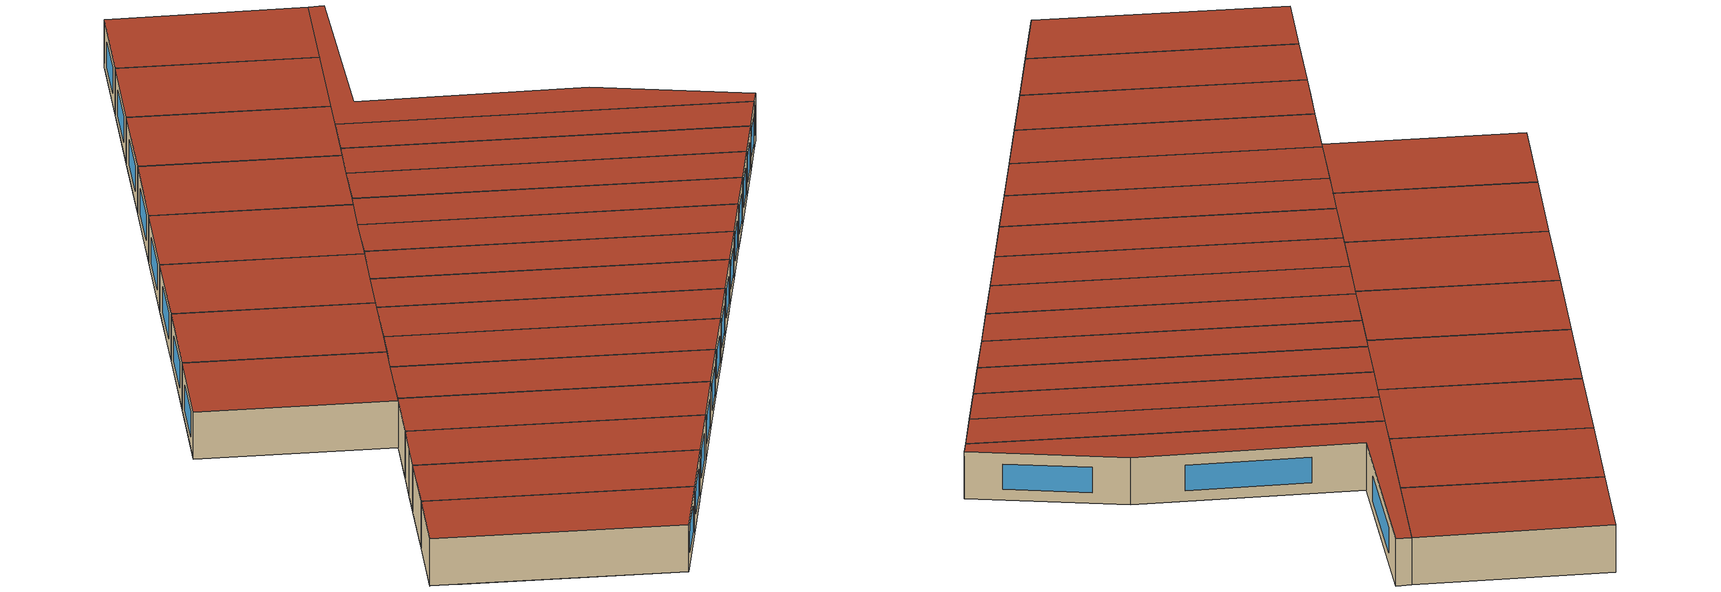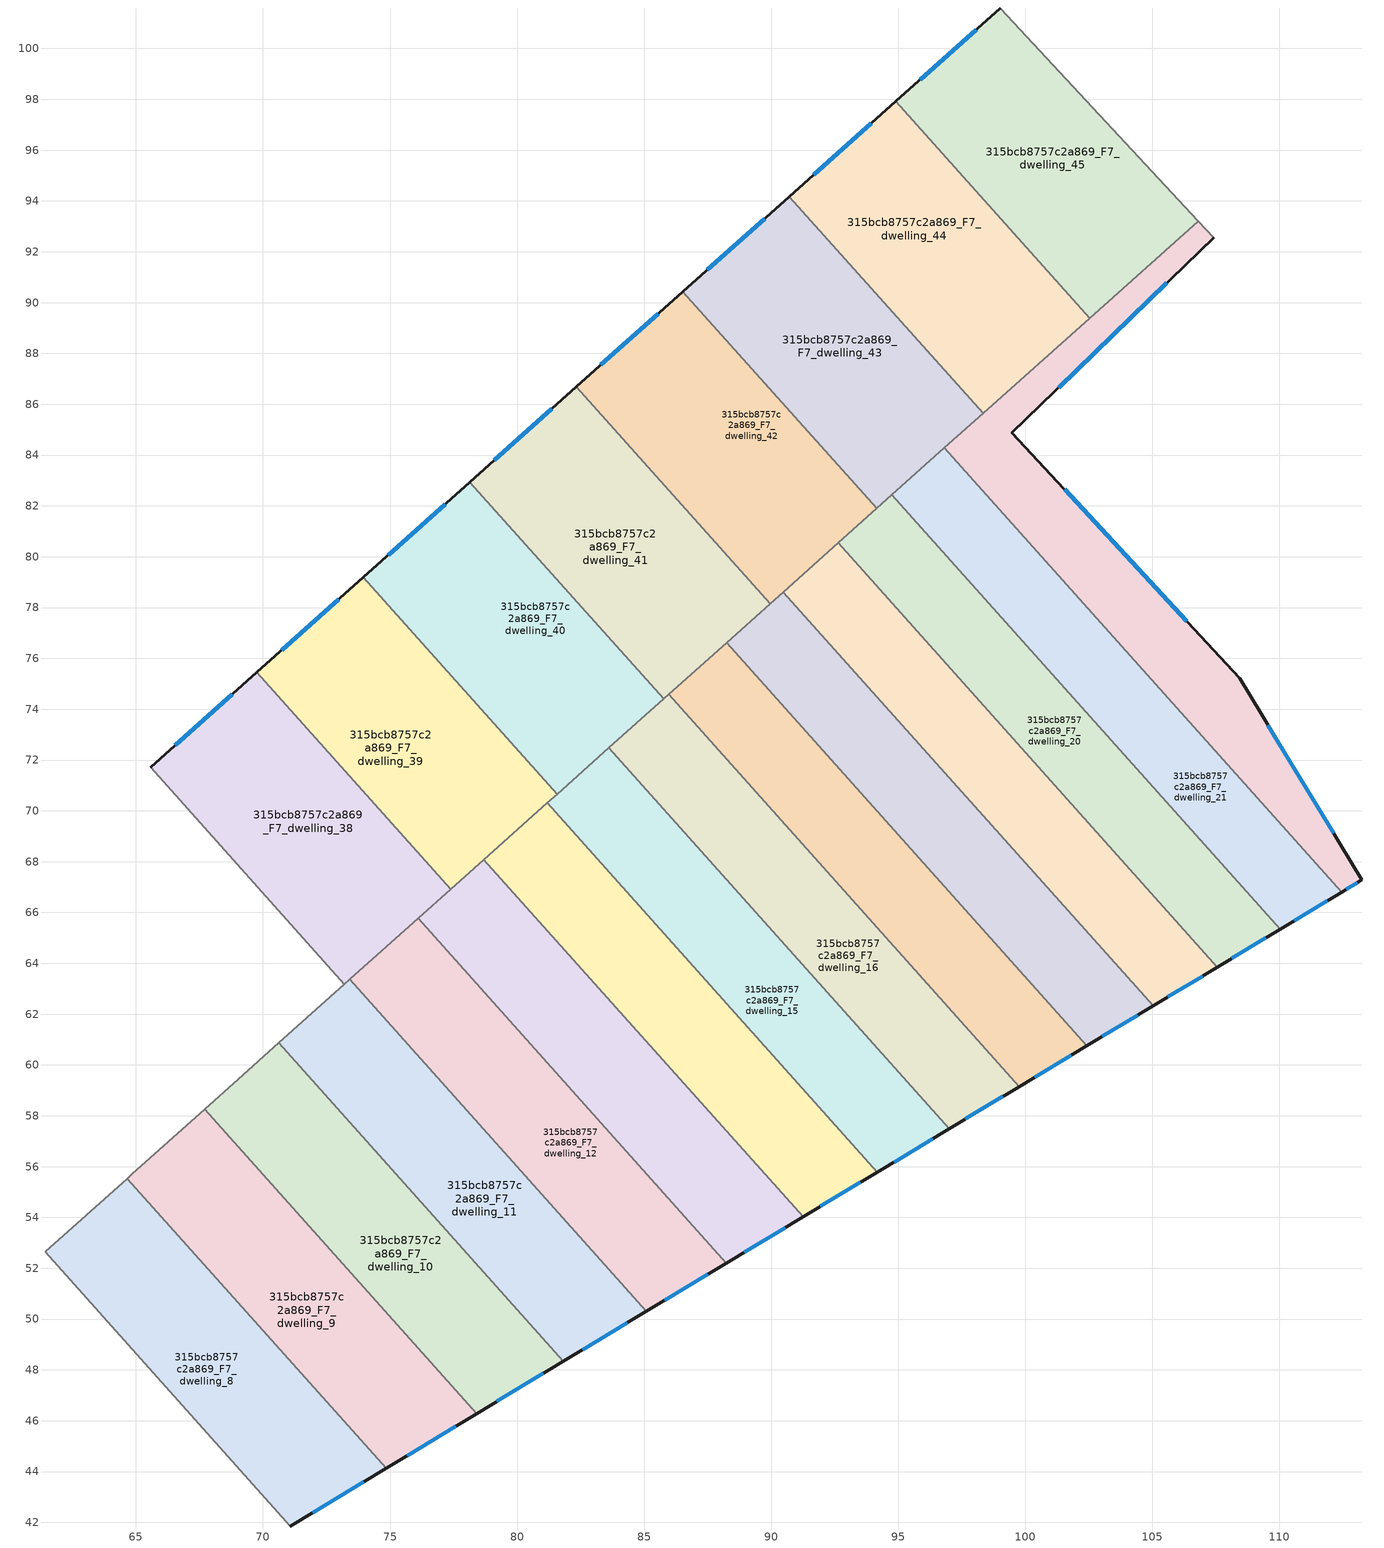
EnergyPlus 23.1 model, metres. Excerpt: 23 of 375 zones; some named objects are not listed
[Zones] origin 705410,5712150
315bcb8757c2a869_F7_dwelling_10
 floor to 315bcb8757c2a869_F6_dwelling_26 (EU_floor_Construction): 72.42,58.87 81.83,48.34 78.42,46.28 69.5,56.26 z21
 floor to 315bcb8757c2a869_F6_dwelling_23 (EU_floor_Construction): 70.63,60.87 72.13,59.18 69.21,56.58 67.71,58.26 z21
 floor to 315bcb8757c2a869_F6_dwelling_24 (EU_floor_Construction): 72.13,59.18 72.28,59.02 69.36,56.41 69.21,56.58 z21
 floor to 315bcb8757c2a869_F6_dwelling_25 (EU_floor_Construction): 72.28,59.02 72.42,58.87 69.5,56.26 69.36,56.41 z21
 wall outside (EU_wall_Construction): 78.42,46.28 81.83,48.34 z21:24
 wall to 315bcb8757c2a869_F7_dwelling_11 (EU_wall_Construction): 81.83,48.34 70.63,60.87 z21:24
 wall to 315bcb8757c2a869_F7_dwelling_9 (EU_wall_Construction): 67.71,58.26 78.42,46.28 z21:24
 wall to 315bcb8757c2a869_F7_dwelling_37 (EU_wall_Construction): 70.63,60.87 69.02,59.43 z21:24
 wall to 315bcb8757c2a869_F7_dwelling_36 (EU_wall_Construction): 69.02,59.43 67.71,58.26 z21:24
 window (EU_Window_Construction): 79.21,46.76 81.04,47.86 z21.69:23.31
 roof outside (EU_roof_Construction): 81.83,48.34 70.63,60.87 67.71,58.26 78.42,46.28 z24
315bcb8757c2a869_F7_dwelling_11
 floor to 315bcb8757c2a869_F6_dwelling_28 (EU_floor_Construction): 75.49,61.05 85.09,50.31 81.95,48.42 72.8,58.65 z21
 floor to 315bcb8757c2a869_F6_dwelling_25 (EU_floor_Construction): 73.42,63.37 75.21,61.36 72.42,58.87 72.28,59.02 72.39,59.12 70.73,60.96 z21
 floor to 315bcb8757c2a869_F6_dwelling_26 (EU_floor_Construction): 75.35,61.2 72.67,58.8 81.95,48.42 81.83,48.34 72.42,58.87 75.21,61.36 z21
 floor to 315bcb8757c2a869_F6_dwelling_27 (EU_floor_Construction): 75.35,61.2 75.49,61.05 72.8,58.65 72.67,58.8 z21
 floor to 315bcb8757c2a869_F6_dwelling_24 (EU_floor_Construction): 72.24,59.28 72.39,59.12 72.28,59.02 72.13,59.18 z21
 floor adiabatic (EU_floor_Construction): 70.73,60.96 72.39,59.12 72.24,59.28 72.13,59.18 70.63,60.87 z21
 wall outside (EU_wall_Construction): 81.83,48.34 85.09,50.31 z21:24
 wall to 315bcb8757c2a869_F7_dwelling_12 (EU_wall_Construction): 85.09,50.31 73.42,63.37 z21:24
 wall to 315bcb8757c2a869_F7_dwelling_38 (EU_wall_Construction): 73.42,63.37 73.21,63.18 z21:24
 wall to 315bcb8757c2a869_F7_dwelling_37 (EU_wall_Construction): 73.21,63.18 70.63,60.87 z21:24
 window (EU_Window_Construction): 82.58,48.79 84.34,49.85 z21.69:23.31
 roof outside (EU_roof_Construction): 85.09,50.31 73.42,63.37 70.63,60.87 81.83,48.34 z24
315bcb8757c2a869_F7_dwelling_12
 floor to 315bcb8757c2a869_F6_dwelling_30 (EU_floor_Construction): 78.44,63.15 88.23,52.2 85.77,50.72 76.34,61.27 z21
 floor to 315bcb8757c2a869_F6_dwelling_28 (EU_floor_Construction): 78.31,63.3 76.21,61.42 85.77,50.72 85.09,50.31 75.49,61.05 78.17,63.45 z21
 floor to 315bcb8757c2a869_F6_dwelling_27 (EU_floor_Construction): 76.1,65.76 78.17,63.45 75.49,61.05 75.35,61.2 75.94,61.73 74,63.89 z21
 floor to 315bcb8757c2a869_F6_dwelling_25 (EU_floor_Construction): 74,63.89 75.79,61.88 75.21,61.36 73.42,63.37 z21
 floor to 315bcb8757c2a869_F6_dwelling_29 (EU_floor_Construction): 78.31,63.3 78.44,63.15 76.34,61.27 76.21,61.42 z21
 floor to 315bcb8757c2a869_F6_dwelling_26 (EU_floor_Construction): 75.79,61.88 75.94,61.73 75.35,61.2 75.21,61.36 z21
 wall outside (EU_wall_Construction): 85.09,50.31 88.23,52.2 z21:24
 wall to 315bcb8757c2a869_F7_dwelling_13 (EU_wall_Construction): 88.23,52.2 76.1,65.76 z21:24
 wall to 315bcb8757c2a869_F7_dwelling_38 (EU_wall_Construction): 76.1,65.76 73.42,63.37 z21:24
 window (EU_Window_Construction): 85.82,50.75 87.5,51.76 z21.69:23.31
 roof outside (EU_roof_Construction): 88.23,52.2 76.1,65.76 73.42,63.37 85.09,50.31 z24
315bcb8757c2a869_F7_dwelling_13
 floor to 315bcb8757c2a869_F6_dwelling_32 (EU_floor_Construction): 81.29,65.17 91.26,54.02 89.49,52.96 79.78,63.82 z21
 floor to 315bcb8757c2a869_F6_dwelling_30 (EU_floor_Construction): 81.16,65.31 79.65,63.96 79.78,63.82 89.49,52.96 88.23,52.2 78.44,63.15 81.03,65.46 z21
 floor to 315bcb8757c2a869_F6_dwelling_28 (EU_floor_Construction): 79.25,64.42 79.39,64.26 78.31,63.3 78.17,63.45 z21
 floor to 315bcb8757c2a869_F6_dwelling_31 (EU_floor_Construction): 81.16,65.31 81.29,65.17 79.78,63.82 79.65,63.96 z21
 floor to 315bcb8757c2a869_F6_dwelling_27 (EU_floor_Construction): 77.18,66.73 79.25,64.42 78.17,63.45 76.1,65.76 z21
 floor to 315bcb8757c2a869_F6_dwelling_29 (EU_floor_Construction): 78.69,68.08 81.03,65.46 78.44,63.15 78.31,63.3 79.39,64.26 79.25,64.42 77.18,66.73 z21
 wall outside (EU_wall_Construction): 88.23,52.2 91.26,54.02 z21:24
 wall to 315bcb8757c2a869_F7_dwelling_14 (EU_wall_Construction): 91.26,54.02 78.69,68.08 z21:24
 wall to 315bcb8757c2a869_F7_dwelling_39 (EU_wall_Construction): 78.69,68.08 77.39,66.92 z21:24
 wall to 315bcb8757c2a869_F7_dwelling_38 (EU_wall_Construction): 77.39,66.92 76.1,65.76 z21:24
 window (EU_Window_Construction): 88.93,52.62 90.56,53.6 z21.69:23.31
 roof outside (EU_roof_Construction): 91.26,54.02 78.69,68.08 76.1,65.76 88.23,52.2 z24
315bcb8757c2a869_F7_dwelling_14
 floor to 315bcb8757c2a869_F6_dwelling_34 (EU_floor_Construction): 84.05,67.12 94.18,55.79 93.11,55.14 83.13,66.3 z21
 floor to 315bcb8757c2a869_F6_dwelling_32 (EU_floor_Construction): 83.92,67.26 83.01,66.44 93.11,55.14 91.26,54.02 81.29,65.17 83.79,67.41 z21
 floor to 315bcb8757c2a869_F6_dwelling_29 (EU_floor_Construction): 80.28,69.5 82.61,66.88 81.03,65.46 78.69,68.08 z21
 floor to 315bcb8757c2a869_F6_dwelling_30 (EU_floor_Construction): 82.61,66.88 82.75,66.73 81.16,65.31 81.03,65.46 z21
 floor to 315bcb8757c2a869_F6_dwelling_31 (EU_floor_Construction): 81.19,70.31 83.79,67.41 81.29,65.17 81.16,65.31 82.75,66.73 80.28,69.5 z21
 floor to 315bcb8757c2a869_F6_dwelling_33 (EU_floor_Construction): 83.92,67.26 84.05,67.12 83.13,66.3 83.01,66.44 z21
 wall outside (EU_wall_Construction): 91.26,54.02 94.18,55.79 z21:24
 wall to 315bcb8757c2a869_F7_dwelling_15 (EU_wall_Construction): 94.18,55.79 81.19,70.31 z21:24
 wall to 315bcb8757c2a869_F7_dwelling_39 (EU_wall_Construction): 81.19,70.31 78.69,68.08 z21:24
 window (EU_Window_Construction): 91.93,54.43 93.5,55.38 z21.69:23.31
 roof outside (EU_roof_Construction): 94.18,55.79 81.19,70.31 78.69,68.08 91.26,54.02 z24
315bcb8757c2a869_F7_dwelling_15
 floor to 315bcb8757c2a869_F6_dwelling_31 (EU_floor_Construction): 83.3,72.19 85.89,69.29 83.79,67.41 81.19,70.31 z21
 floor to 315bcb8757c2a869_F6_dwelling_34 (EU_floor_Construction): 86.6,69.14 86.28,68.86 86.4,68.72 96.64,57.27 94.18,55.79 84.05,67.12 86.47,69.28 z21
 floor to 315bcb8757c2a869_F6_dwelling_36 (EU_floor_Construction): 86.72,69 97.01,57.49 96.64,57.27 86.4,68.72 z21
 floor to 315bcb8757c2a869_F6_dwelling_32 (EU_floor_Construction): 85.89,69.29 86.03,69.14 83.92,67.26 83.79,67.41 z21
 floor to 315bcb8757c2a869_F6_dwelling_33 (EU_floor_Construction): 83.61,72.48 86.47,69.28 84.05,67.12 83.92,67.26 86.03,69.14 83.3,72.19 z21
 floor to 315bcb8757c2a869_F6_dwelling_35 (EU_floor_Construction): 86.6,69.14 86.72,69 86.4,68.72 86.28,68.86 z21
 wall outside (EU_wall_Construction): 94.18,55.79 97.01,57.49 z21:24
 wall to 315bcb8757c2a869_F7_dwelling_16 (EU_wall_Construction): 97.01,57.49 83.61,72.48 z21:24
 wall to 315bcb8757c2a869_F7_dwelling_40 (EU_wall_Construction): 83.61,72.48 81.58,70.66 z21:24
 wall to 315bcb8757c2a869_F7_dwelling_39 (EU_wall_Construction): 81.58,70.66 81.19,70.31 z21:24
 window (EU_Window_Construction): 94.83,56.18 96.35,57.1 z21.69:23.31
 roof outside (EU_roof_Construction): 97.01,57.49 83.61,72.48 81.19,70.31 94.18,55.79 z24
315bcb8757c2a869_F7_dwelling_16
 floor to 315bcb8757c2a869_F6_dwelling_36 (EU_floor_Construction): 89.07,71.11 99.76,59.15 97.01,57.49 86.72,69 z21
 floor to 315bcb8757c2a869_F6_dwelling_34 (EU_floor_Construction): 88.82,71.39 88.94,71.24 86.6,69.14 86.47,69.28 z21
 floor adiabatic (EU_floor_Construction): 85.96,74.58 88.82,71.39 86.47,69.28 83.61,72.48 z21
 floor to 315bcb8757c2a869_F6_dwelling_35 (EU_floor_Construction): 88.94,71.24 89.07,71.11 86.72,69 86.6,69.14 z21
 wall outside (EU_wall_Construction): 97.01,57.49 99.76,59.15 z21:24
 wall to 315bcb8757c2a869_F7_dwelling_17 (EU_wall_Construction): 99.76,59.15 85.96,74.58 z21:24
 wall to 315bcb8757c2a869_F7_dwelling_41 (EU_wall_Construction): 85.96,74.58 85.77,74.41 z21:24
 wall to 315bcb8757c2a869_F7_dwelling_40 (EU_wall_Construction): 85.77,74.41 83.61,72.48 z21:24
 window (EU_Window_Construction): 97.65,57.88 99.12,58.77 z21.69:23.31
 roof outside (EU_roof_Construction): 99.76,59.15 85.96,74.58 83.61,72.48 97.01,57.49 z24
315bcb8757c2a869_F7_dwelling_17
 floor to 315bcb8757c2a869_F6_dwelling_38 (EU_floor_Construction): 91.59,72.88 102.43,60.76 100.08,59.35 89.59,71.08 z21
 floor to 315bcb8757c2a869_F6_dwelling_35 (EU_floor_Construction): 88.25,76.62 91.35,73.15 89.07,71.11 88.94,71.24 89.22,71.49 86.24,74.83 z21
 floor to 315bcb8757c2a869_F6_dwelling_36 (EU_floor_Construction): 91.48,73.01 89.47,71.22 100.08,59.35 99.76,59.15 89.07,71.11 91.35,73.15 z21
 floor to 315bcb8757c2a869_F6_dwelling_33 (EU_floor_Construction): 86.24,74.83 89.1,71.64 88.82,71.39 85.96,74.58 z21
 floor to 315bcb8757c2a869_F6_dwelling_37 (EU_floor_Construction): 91.48,73.01 91.59,72.88 89.59,71.08 89.47,71.22 z21
 floor to 315bcb8757c2a869_F6_dwelling_34 (EU_floor_Construction): 89.1,71.64 89.22,71.49 88.94,71.24 88.82,71.39 z21
 wall outside (EU_wall_Construction): 99.76,59.15 102.43,60.76 z21:24
 wall to 315bcb8757c2a869_F7_dwelling_18 (EU_wall_Construction): 102.43,60.76 88.25,76.62 z21:24
 wall to 315bcb8757c2a869_F7_dwelling_41 (EU_wall_Construction): 88.25,76.62 85.96,74.58 z21:24
 window (EU_Window_Construction): 100.37,59.52 101.81,60.39 z21.69:23.31
 roof outside (EU_roof_Construction): 102.43,60.76 88.25,76.62 85.96,74.58 99.76,59.15 z24
315bcb8757c2a869_F7_dwelling_18
 floor to 315bcb8757c2a869_F6_dwelling_38 (EU_floor_Construction): 93.94,74.73 92.59,73.52 103.45,61.38 102.43,60.76 91.59,72.88 93.82,74.86 z21
 floor to 315bcb8757c2a869_F6_dwelling_40 (EU_floor_Construction): 94.06,74.6 105.03,62.33 103.45,61.38 92.71,73.39 z21
 floor to 315bcb8757c2a869_F6_dwelling_35 (EU_floor_Construction): 89.12,77.4 92.23,73.93 91.35,73.15 88.25,76.62 z21
 floor to 315bcb8757c2a869_F6_dwelling_37 (EU_floor_Construction): 90.47,78.61 93.82,74.86 91.59,72.88 91.48,73.01 92.35,73.79 89.12,77.4 z21
 floor to 315bcb8757c2a869_F6_dwelling_39 (EU_floor_Construction): 93.94,74.73 94.06,74.6 92.71,73.39 92.59,73.52 z21
 floor to 315bcb8757c2a869_F6_dwelling_36 (EU_floor_Construction): 92.23,73.93 92.35,73.79 91.48,73.01 91.35,73.15 z21
 wall outside (EU_wall_Construction): 102.43,60.76 105.03,62.33 z21:24
 wall to 315bcb8757c2a869_F7_dwelling_19 (EU_wall_Construction): 105.03,62.33 90.47,78.61 z21:24
 wall to 315bcb8757c2a869_F7_dwelling_42 (EU_wall_Construction): 90.47,78.61 89.96,78.15 z21:24
 wall to 315bcb8757c2a869_F7_dwelling_41 (EU_wall_Construction): 89.96,78.15 88.25,76.62 z21:24
 window (EU_Window_Construction): 103.03,61.12 104.42,61.96 z21.69:23.31
 roof outside (EU_roof_Construction): 105.03,62.33 90.47,78.61 88.25,76.62 102.43,60.76 z24
315bcb8757c2a869_F7_dwelling_19
 floor to 315bcb8757c2a869_F6_dwelling_42 (EU_floor_Construction): 96.46,76.27 107.56,63.85 106.75,63.36 95.76,75.65 z21
 floor to 315bcb8757c2a869_F6_dwelling_38 (EU_floor_Construction): 95.29,76.18 95.41,76.04 93.94,74.73 93.82,74.86 z21
 floor to 315bcb8757c2a869_F6_dwelling_37 (EU_floor_Construction): 91.94,79.92 95.29,76.18 93.82,74.86 90.47,78.61 z21
 floor to 315bcb8757c2a869_F6_dwelling_39 (EU_floor_Construction): 92.64,80.55 96.22,76.53 94.06,74.6 93.94,74.73 95.41,76.04 95.29,76.18 91.94,79.92 z21
 floor adiabatic (EU_floor_Construction): 96.46,76.27 95.76,75.65 106.75,63.36 105.03,62.33 94.06,74.6 96.22,76.53 z21
 wall outside (EU_wall_Construction): 105.03,62.33 107.56,63.85 z21:24
 wall to 315bcb8757c2a869_F7_dwelling_20 (EU_wall_Construction): 107.56,63.85 92.64,80.55 z21:24
 wall to 315bcb8757c2a869_F7_dwelling_42 (EU_wall_Construction): 92.64,80.55 90.47,78.61 z21:24
 window (EU_Window_Construction): 105.61,62.68 106.97,63.5 z21.69:23.31
 roof outside (EU_roof_Construction): 107.56,63.85 92.64,80.55 90.47,78.61 105.03,62.33 z24
315bcb8757c2a869_F7_dwelling_20
 floor to 315bcb8757c2a869_F6_dwelling_39 (EU_floor_Construction): 94.7,82.39 98.29,78.38 96.22,76.53 92.64,80.55 z21
 floor to 315bcb8757c2a869_F6_dwelling_40 (EU_floor_Construction): 98.29,78.38 98.41,78.24 96.34,76.4 96.22,76.53 z21
 floor adiabatic (EU_floor_Construction): 98.41,78.24 94.7,82.39 94.75,82.44 110.03,65.34 107.56,63.85 96.34,76.4 z21
 wall outside (EU_wall_Construction): 107.56,63.85 110.03,65.34 z21:24
 wall to 315bcb8757c2a869_F7_dwelling_21 (EU_wall_Construction): 110.03,65.34 94.75,82.44 z21:24
 wall to 315bcb8757c2a869_F7_dwelling_43 (EU_wall_Construction): 94.75,82.44 94.15,81.9 z21:24
 wall to 315bcb8757c2a869_F7_dwelling_42 (EU_wall_Construction): 94.15,81.9 92.64,80.55 z21:24
 window (EU_Window_Construction): 108.13,64.2 109.46,65 z21.69:23.31
 roof outside (EU_roof_Construction): 110.03,65.34 94.75,82.44 92.64,80.55 107.56,63.85 z24
315bcb8757c2a869_F7_dwelling_21
 floor adiabatic (EU_floor_Construction): 103.75,76.54 112.45,66.8 110.03,65.34 101.68,74.69 z21
 floor to 315bcb8757c2a869_F6_dwelling_41 (EU_floor_Construction): 96.82,84.29 100.64,80.01 98.57,78.16 94.75,82.44 z21
 floor to 315bcb8757c2a869_F6_dwelling_43 (EU_floor_Construction): 100.76,79.88 103.75,76.54 101.68,74.69 98.69,78.03 z21
 floor to 315bcb8757c2a869_F6_dwelling_42 (EU_floor_Construction): 100.64,80.01 100.76,79.88 98.69,78.03 98.57,78.16 z21
 wall outside (EU_wall_Construction): 110.03,65.34 112.45,66.8 z21:24
 wall to 315bcb8757c2a869_F7_dwelling_22 (EU_wall_Construction): 112.45,66.8 96.82,84.29 z21:24
 wall to 315bcb8757c2a869_F7_dwelling_43 (EU_wall_Construction): 96.82,84.29 94.75,82.44 z21:24
 window (EU_Window_Construction): 110.59,65.68 111.89,66.46 z21.69:23.31
 roof outside (EU_roof_Construction): 112.45,66.8 96.82,84.29 94.75,82.44 110.03,65.34 z24
315bcb8757c2a869_F7_dwelling_22
 floor to 315bcb8757c2a869_F6_dwelling_43 (EU_floor_Construction): 103.69,88.95 99.47,84.88 105.64,78.23 103.75,76.54 100.76,79.88 101.34,80.4 97.4,84.81 102.95,89.77 z21
 floor to 315bcb8757c2a869_F6_dwelling_46 (EU_floor_Construction): 106.8,93.21 107.41,92.54 103.69,88.95 102.95,89.77 z21
 floor to 315bcb8757c2a869_F6_dwelling_45 (EU_floor_Construction): 108.43,75.21 113.24,67.28 112.45,66.8 103.75,76.54 105.64,78.23 z21
 floor to 315bcb8757c2a869_F6_dwelling_42 (EU_floor_Construction): 101.22,80.53 101.34,80.4 100.76,79.88 100.64,80.01 z21
 floor to 315bcb8757c2a869_F6_dwelling_41 (EU_floor_Construction): 97.4,84.81 101.22,80.53 100.64,80.01 96.82,84.29 z21
 wall outside (EU_wall_Construction): 112.45,66.8 113.24,67.28 108.43,75.21 99.47,84.88 107.41,92.54 z21:24
 wall adiabatic (EU_wall_Construction): 107.41,92.54 106.8,93.21 z21:24
 wall to 315bcb8757c2a869_F7_dwelling_45 (EU_wall_Construction): 106.8,93.21 102.53,89.39 z21:24
 wall to 315bcb8757c2a869_F7_dwelling_44 (EU_wall_Construction): 102.53,89.39 98.34,85.64 z21:24
 wall to 315bcb8757c2a869_F7_dwelling_43 (EU_wall_Construction): 98.34,85.64 96.82,84.29 z21:24
 window (EU_Window_Construction): 112.63,66.91 113.06,67.17 / 101.31,86.66 105.57,90.77 / 106.36,77.45 101.55,82.65 / 112.13,69.12 109.55,73.38 z21.69:23.31
 roof outside (EU_roof_Construction): 113.24,67.28 108.43,75.21 99.47,84.88 107.41,92.54 106.8,93.21 96.82,84.29 112.45,66.8 z24
315bcb8757c2a869_F7_dwelling_38
 floor to 315bcb8757c2a869_F6_dwelling_25 (EU_floor_Construction): 66.37,72.42 74,63.89 73.21,63.18 65.58,71.71 z21
 floor to 315bcb8757c2a869_F6_dwelling_27 (EU_floor_Construction): 69.55,75.26 77.18,66.73 74,63.89 66.37,72.42 z21
 floor to 315bcb8757c2a869_F6_dwelling_29 (EU_floor_Construction): 69.77,75.45 77.39,66.92 77.18,66.73 69.55,75.26 z21
 wall outside (EU_wall_Construction): 69.77,75.45 65.58,71.71 z21:24
 wall to 315bcb8757c2a869_F7_dwelling_37 (EU_wall_Construction): 65.58,71.71 73.21,63.18 z21:24
 wall to 315bcb8757c2a869_F7_dwelling_39 (EU_wall_Construction): 77.39,66.92 69.77,75.45 z21:24
 window (EU_Window_Construction): 68.8,74.59 66.55,72.58 z21.69:23.31
 roof outside (EU_roof_Construction): 77.39,66.92 69.77,75.45 65.58,71.71 73.21,63.18 z24
315bcb8757c2a869_F7_dwelling_39
 floor to 315bcb8757c2a869_F6_dwelling_29 (EU_floor_Construction): 72.65,78.03 80.28,69.5 77.39,66.92 69.77,75.45 z21
 floor to 315bcb8757c2a869_F6_dwelling_31 (EU_floor_Construction): 73.95,79.2 81.58,70.66 80.28,69.5 72.65,78.03 z21
 wall outside (EU_wall_Construction): 73.95,79.2 69.77,75.45 z21:24
 wall to 315bcb8757c2a869_F7_dwelling_40 (EU_wall_Construction): 81.58,70.66 73.95,79.2 z21:24
 window (EU_Window_Construction): 72.98,78.33 70.73,76.32 z21.69:23.31
 roof outside (EU_roof_Construction): 81.58,70.66 73.95,79.2 69.77,75.45 77.39,66.92 z24
315bcb8757c2a869_F7_dwelling_40
 floor to 315bcb8757c2a869_F6_dwelling_33 (EU_floor_Construction): 78.14,82.94 85.77,74.41 83.3,72.19 75.67,80.73 z21
 floor to 315bcb8757c2a869_F6_dwelling_31 (EU_floor_Construction): 75.67,80.73 83.3,72.19 81.58,70.66 73.95,79.2 z21
 wall outside (EU_wall_Construction): 78.14,82.94 73.95,79.2 z21:24
 wall to 315bcb8757c2a869_F7_dwelling_41 (EU_wall_Construction): 85.77,74.41 78.14,82.94 z21:24
 window (EU_Window_Construction): 77.17,82.07 74.92,80.06 z21.69:23.31
 roof outside (EU_roof_Construction): 85.77,74.41 78.14,82.94 73.95,79.2 81.58,70.66 z24
315bcb8757c2a869_F7_dwelling_41
 floor to 315bcb8757c2a869_F6_dwelling_35 (EU_floor_Construction): 81.49,85.93 89.12,77.4 86.24,74.83 78.62,83.36 z21
 floor to 315bcb8757c2a869_F6_dwelling_33 (EU_floor_Construction): 78.62,83.36 86.24,74.83 85.77,74.41 78.14,82.94 z21
 floor to 315bcb8757c2a869_F6_dwelling_37 (EU_floor_Construction): 82.33,86.68 89.96,78.15 89.12,77.4 81.49,85.93 z21
 wall outside (EU_wall_Construction): 82.33,86.68 78.14,82.94 z21:24
 wall to 315bcb8757c2a869_F7_dwelling_42 (EU_wall_Construction): 89.96,78.15 82.33,86.68 z21:24
 window (EU_Window_Construction): 81.36,85.82 79.11,83.8 z21.69:23.31
 roof outside (EU_roof_Construction): 89.96,78.15 82.33,86.68 78.14,82.94 85.77,74.41 z24
315bcb8757c2a869_F7_dwelling_42
 floor to 315bcb8757c2a869_F6_dwelling_37 (EU_floor_Construction): 84.31,88.45 91.94,79.92 89.96,78.15 82.33,86.68 z21
 floor to 315bcb8757c2a869_F6_dwelling_39 (EU_floor_Construction): 86.52,90.43 94.15,81.9 91.94,79.92 84.31,88.45 z21
 wall outside (EU_wall_Construction): 86.52,90.43 82.33,86.68 z21:24
 wall to 315bcb8757c2a869_F7_dwelling_43 (EU_wall_Construction): 94.15,81.9 86.52,90.43 z21:24
 window (EU_Window_Construction): 85.55,89.56 83.3,87.55 z21.69:23.31
 roof outside (EU_roof_Construction): 94.15,81.9 86.52,90.43 82.33,86.68 89.96,78.15 z24
315bcb8757c2a869_F7_dwelling_43
 floor to 315bcb8757c2a869_F6_dwelling_39 (EU_floor_Construction): 87.07,90.92 94.7,82.39 94.15,81.9 86.52,90.43 z21
 floor adiabatic (EU_floor_Construction): 90.71,94.17 98.34,85.64 94.7,82.39 87.07,90.92 z21
 wall outside (EU_wall_Construction): 90.71,94.17 86.52,90.43 z21:24
 wall to 315bcb8757c2a869_F7_dwelling_44 (EU_wall_Construction): 98.34,85.64 90.71,94.17 z21:24
 window (EU_Window_Construction): 89.74,93.3 87.49,91.29 z21.69:23.31
 roof outside (EU_roof_Construction): 98.34,85.64 90.71,94.17 86.52,90.43 94.15,81.9 z24
315bcb8757c2a869_F7_dwelling_44
 floor to 315bcb8757c2a869_F6_dwelling_44 (EU_floor_Construction): 94.91,97.92 100.54,91.62 96.35,87.87 90.71,94.17 z21
 floor to 315bcb8757c2a869_F6_dwelling_43 (EU_floor_Construction): 100.54,91.62 102.53,89.39 98.34,85.64 96.35,87.87 z21
 wall outside (EU_wall_Construction): 94.91,97.92 90.71,94.17 z21:24
 wall to 315bcb8757c2a869_F7_dwelling_45 (EU_wall_Construction): 102.53,89.39 94.91,97.92 z21:24
 window (EU_Window_Construction): 93.93,97.05 91.68,95.04 z21.69:23.31
 roof outside (EU_roof_Construction): 102.53,89.39 94.91,97.92 90.71,94.17 98.34,85.64 z24
315bcb8757c2a869_F7_dwelling_45
 floor to 315bcb8757c2a869_F6_dwelling_46 (EU_floor_Construction): 99.02,101.59 106.8,93.21 102.95,89.77 95.33,98.3 z21
 floor to 315bcb8757c2a869_F6_dwelling_44 (EU_floor_Construction): 95.33,98.3 100.96,92 100.54,91.62 94.91,97.92 z21
 floor to 315bcb8757c2a869_F6_dwelling_43 (EU_floor_Construction): 100.96,92 102.95,89.77 102.53,89.39 100.54,91.62 z21
 wall outside (EU_wall_Construction): 99.02,101.59 94.91,97.92 z21:24
 wall adiabatic (EU_wall_Construction): 106.8,93.21 99.02,101.59 z21:24
 window (EU_Window_Construction): 98.07,100.74 95.86,98.77 z21.69:23.31
 roof outside (EU_roof_Construction): 106.8,93.21 99.02,101.59 94.91,97.92 102.53,89.39 z24
315bcb8757c2a869_F7_dwelling_8
 floor to 315bcb8757c2a869_F6_dwelling_22 (EU_floor_Construction): 66.02,54 65.25,53.32 73.95,43.59 71.08,41.86 62.64,51.3 65.86,54.18 z21
 floor to 315bcb8757c2a869_F6_dwelling_24 (EU_floor_Construction): 66.16,53.84 74.84,44.13 73.95,43.59 65.39,53.16 z21
 floor to 315bcb8757c2a869_F6_dwelling_23 (EU_floor_Construction): 66.02,54 66.16,53.84 65.39,53.16 65.25,53.32 z21
 floor to 315bcb8757c2a869_F6_dwelling_21 (EU_floor_Construction): 64.65,55.53 65.86,54.18 62.64,51.3 62.49,51.46 64.95,53.66 63.89,54.84 z21
 floor adiabatic (EU_floor_Construction): 64.65,55.53 63.89,54.84 64.95,53.66 62.49,51.46 61.43,52.65 z21
 wall outside (EU_wall_Construction): 71.08,41.86 74.84,44.13 z21:24
 wall to 315bcb8757c2a869_F7_dwelling_9 (EU_wall_Construction): 74.84,44.13 64.65,55.53 z21:24
 wall to 315bcb8757c2a869_F7_dwelling_7 (EU_wall_Construction): 61.43,52.65 71.08,41.86 z21:24
 wall to 315bcb8757c2a869_F7_dwelling_35 (EU_wall_Construction): 64.65,55.53 61.43,52.65 z21:24
 window (EU_Window_Construction): 71.95,42.38 73.97,43.6 z21.69:23.31
 roof outside (EU_roof_Construction): 74.84,44.13 64.65,55.53 61.43,52.65 71.08,41.86 z24
315bcb8757c2a869_F7_dwelling_9
 floor to 315bcb8757c2a869_F6_dwelling_24 (EU_floor_Construction): 69.36,56.41 69.02,56.11 78.02,46.04 74.84,44.13 66.16,53.84 69.21,56.58 z21
 floor to 315bcb8757c2a869_F6_dwelling_26 (EU_floor_Construction): 69.5,56.26 78.42,46.28 78.02,46.04 69.16,55.95 z21
 floor to 315bcb8757c2a869_F6_dwelling_21 (EU_floor_Construction): 67.37,57.95 68.57,56.6 65.86,54.18 64.65,55.53 z21
 floor to 315bcb8757c2a869_F6_dwelling_25 (EU_floor_Construction): 69.36,56.41 69.5,56.26 69.16,55.95 69.02,56.11 z21
 floor to 315bcb8757c2a869_F6_dwelling_23 (EU_floor_Construction): 67.71,58.26 69.21,56.58 66.16,53.84 66.02,54 68.73,56.43 68.57,56.6 67.37,57.95 z21
 floor to 315bcb8757c2a869_F6_dwelling_22 (EU_floor_Construction): 68.57,56.6 68.73,56.43 66.02,54 65.86,54.18 z21
 wall outside (EU_wall_Construction): 74.84,44.13 78.42,46.28 z21:24
 wall to 315bcb8757c2a869_F7_dwelling_36 (EU_wall_Construction): 67.71,58.26 64.84,55.69 z21:24
 wall to 315bcb8757c2a869_F7_dwelling_35 (EU_wall_Construction): 64.84,55.69 64.65,55.53 z21:24
 window (EU_Window_Construction): 75.67,44.63 77.59,45.78 z21.69:23.31
 roof outside (EU_roof_Construction): 78.42,46.28 67.71,58.26 64.65,55.53 74.84,44.13 z24
[Building]
EU S2 Campaign: North Axis=0; Terrain=City; Solar Distribution=FullExterior
[Site:Location]
London: Latitude=51.5; Longitude=-0.5; Time Zone=0; Elevation=25
[SizingPeriod:WeatherFileDays]
AnnualSizingPeriod: Begin Month=1; Begin Day of Month=1; End Month=12; End Day of Month=31; Day of Week for Start Day=Monday; Use Weather File Daylight Saving Period=No; Use Weather File Rain and Snow Indicators=No
[MATERIAL]
EU_InternalMass_Material: Roughness=MediumRough; Thickness=0.1; Conductivity=1; Density=1800; Specific Heat=900; Thermal Absorptance=0.9; Solar Absorptance=0.7; Visible Absorptance=0.7
[MATERIAL:NOMASS] Roughness=MediumRough; Thermal Absorptance=0.9; Solar Absorptance=0.7; Visible Absorptance=0.7
Name | Thermal Resistance
EU_wall_NoMass | 0.635353
EU_roof_NoMass | 0.675062
EU_floor_NoMass | 1.96382
[WINDOWMATERIAL:SIMPLEGLAZINGSYSTEM]
EU_Window_SimpleGlazing: UFactor=2.96269; Solar Heat Gain Coefficient=0.76; Visible Transmittance=0.76
[CONSTRUCTION]
EU_wall_Construction: EU_wall_NoMass
EU_roof_Construction: EU_roof_NoMass
EU_floor_Construction: EU_floor_NoMass
EU_Window_Construction: EU_Window_SimpleGlazing
EU_InternalMass_Construction: EU_InternalMass_Material
[ZONE] Type=1; Multiplier=1; Ceiling Height=autocalculate; Floor Area=autocalculate; Part of Total Floor Area=Yes
Name | Volume
315bcb8757c2a869_F7_dwelling_10; 315bcb8757c2a869_F7_dwelling_43 | 192.877
315bcb8757c2a869_F7_dwelling_11; 315bcb8757c2a869_F7_dwelling_42 | 192.888
315bcb8757c2a869_F7_dwelling_12 | 192.864
315bcb8757c2a869_F7_dwelling_13; 315bcb8757c2a869_F7_dwelling_20; 315bcb8757c2a869_F7_dwelling_22 | 192.869
315bcb8757c2a869_F7_dwelling_14 | 192.871
315bcb8757c2a869_F7_dwelling_15 | 192.874
315bcb8757c2a869_F7_dwelling_16; 315bcb8757c2a869_F7_dwelling_17 | 192.892
315bcb8757c2a869_F7_dwelling_18 | 192.849
315bcb8757c2a869_F7_dwelling_19; 315bcb8757c2a869_F7_dwelling_45 | 192.894
315bcb8757c2a869_F7_dwelling_21 | 192.856
315bcb8757c2a869_F7_dwelling_38; 315bcb8757c2a869_F7_dwelling_39; 315bcb8757c2a869_F7_dwelling_40 | 192.875
315bcb8757c2a869_F7_dwelling_41 | 192.899
315bcb8757c2a869_F7_dwelling_44 | 192.853
315bcb8757c2a869_F7_dwelling_8 | 192.889
315bcb8757c2a869_F7_dwelling_9 | 192.881
[INTERNALMASS] Construction=EU_InternalMass_Construction
Name | Zone or ZoneList | Surface Area
315bcb8757c2a869_F7_dwelling_8_EU_InternalMass | 315bcb8757c2a869_F7_dwelling_8 | 64.2963
315bcb8757c2a869_F7_dwelling_9_EU_InternalMass | 315bcb8757c2a869_F7_dwelling_9 | 64.2935
315bcb8757c2a869_F7_dwelling_10_EU_InternalMass | 315bcb8757c2a869_F7_dwelling_10 | 64.2921
315bcb8757c2a869_F7_dwelling_11_EU_InternalMass | 315bcb8757c2a869_F7_dwelling_11 | 64.2963
315bcb8757c2a869_F7_dwelling_12_EU_InternalMass | 315bcb8757c2a869_F7_dwelling_12 | 64.2879
315bcb8757c2a869_F7_dwelling_13_EU_InternalMass | 315bcb8757c2a869_F7_dwelling_13 | 64.2892
315bcb8757c2a869_F7_dwelling_14_EU_InternalMass | 315bcb8757c2a869_F7_dwelling_14 | 64.2907
315bcb8757c2a869_F7_dwelling_15_EU_InternalMass | 315bcb8757c2a869_F7_dwelling_15 | 64.2909
315bcb8757c2a869_F7_dwelling_16_EU_InternalMass | 315bcb8757c2a869_F7_dwelling_16 | 64.2973
315bcb8757c2a869_F7_dwelling_17_EU_InternalMass | 315bcb8757c2a869_F7_dwelling_17 | 64.2972
315bcb8757c2a869_F7_dwelling_18_EU_InternalMass | 315bcb8757c2a869_F7_dwelling_18 | 64.2833
315bcb8757c2a869_F7_dwelling_19_EU_InternalMass | 315bcb8757c2a869_F7_dwelling_19 | 64.298
315bcb8757c2a869_F7_dwelling_20_EU_InternalMass | 315bcb8757c2a869_F7_dwelling_20 | 64.2894
315bcb8757c2a869_F7_dwelling_21_EU_InternalMass | 315bcb8757c2a869_F7_dwelling_21 | 64.2852
315bcb8757c2a869_F7_dwelling_22_EU_InternalMass | 315bcb8757c2a869_F7_dwelling_22 | 64.29
315bcb8757c2a869_F7_dwelling_38_EU_InternalMass | 315bcb8757c2a869_F7_dwelling_38 | 64.2916
315bcb8757c2a869_F7_dwelling_39_EU_InternalMass | 315bcb8757c2a869_F7_dwelling_39 | 64.2916
315bcb8757c2a869_F7_dwelling_40_EU_InternalMass | 315bcb8757c2a869_F7_dwelling_40 | 64.2915
315bcb8757c2a869_F7_dwelling_41_EU_InternalMass | 315bcb8757c2a869_F7_dwelling_41 | 64.2997
315bcb8757c2a869_F7_dwelling_42_EU_InternalMass | 315bcb8757c2a869_F7_dwelling_42 | 64.2959
315bcb8757c2a869_F7_dwelling_43_EU_InternalMass | 315bcb8757c2a869_F7_dwelling_43 | 64.2921
315bcb8757c2a869_F7_dwelling_44_EU_InternalMass | 315bcb8757c2a869_F7_dwelling_44 | 64.2841
315bcb8757c2a869_F7_dwelling_45_EU_InternalMass | 315bcb8757c2a869_F7_dwelling_45 | 64.2977
[OTHEREQUIPMENT] Fuel Type=Electricity; Design Level Calculation Method=Watts/Area; Power per Zone Floor Area=1; Fraction Latent=0; Fraction Radiant=0; Fraction Lost=0; Carbon Dioxide Generation Rate=0; EndUse Subcategory=EU_Step8_InternalGains
Name | Zone or ZoneList or Space or SpaceList | Schedule
EU_Step8_InternalGain_315bcb8757c2a869_F7_dwelling_8_f000 | 315bcb8757c2a869_F7_dwelling_8 | EU_Step8_GainSchedule_315bcb8757c2a869_F7_dwelling_8_f000
EU_Step8_InternalGain_315bcb8757c2a869_F7_dwelling_9_f000 | 315bcb8757c2a869_F7_dwelling_9 | EU_Step8_GainSchedule_315bcb8757c2a869_F7_dwelling_9_f000
EU_Step8_InternalGain_315bcb8757c2a869_F7_dwelling_10_f000 | 315bcb8757c2a869_F7_dwelling_10 | EU_Step8_GainSchedule_315bcb8757c2a869_F7_dwelling_10_f000
EU_Step8_InternalGain_315bcb8757c2a869_F7_dwelling_11_f000 | 315bcb8757c2a869_F7_dwelling_11 | EU_Step8_GainSchedule_315bcb8757c2a869_F7_dwelling_11_f000
EU_Step8_InternalGain_315bcb8757c2a869_F7_dwelling_12_f000 | 315bcb8757c2a869_F7_dwelling_12 | EU_Step8_GainSchedule_315bcb8757c2a869_F7_dwelling_12_f000
EU_Step8_InternalGain_315bcb8757c2a869_F7_dwelling_13_f000 | 315bcb8757c2a869_F7_dwelling_13 | EU_Step8_GainSchedule_315bcb8757c2a869_F7_dwelling_13_f000
EU_Step8_InternalGain_315bcb8757c2a869_F7_dwelling_14_f000 | 315bcb8757c2a869_F7_dwelling_14 | EU_Step8_GainSchedule_315bcb8757c2a869_F7_dwelling_14_f000
EU_Step8_InternalGain_315bcb8757c2a869_F7_dwelling_15_f000 | 315bcb8757c2a869_F7_dwelling_15 | EU_Step8_GainSchedule_315bcb8757c2a869_F7_dwelling_15_f000
EU_Step8_InternalGain_315bcb8757c2a869_F7_dwelling_16_f000 | 315bcb8757c2a869_F7_dwelling_16 | EU_Step8_GainSchedule_315bcb8757c2a869_F7_dwelling_16_f000
EU_Step8_InternalGain_315bcb8757c2a869_F7_dwelling_17_f000 | 315bcb8757c2a869_F7_dwelling_17 | EU_Step8_GainSchedule_315bcb8757c2a869_F7_dwelling_17_f000
EU_Step8_InternalGain_315bcb8757c2a869_F7_dwelling_18_f000 | 315bcb8757c2a869_F7_dwelling_18 | EU_Step8_GainSchedule_315bcb8757c2a869_F7_dwelling_18_f000
EU_Step8_InternalGain_315bcb8757c2a869_F7_dwelling_19_f000 | 315bcb8757c2a869_F7_dwelling_19 | EU_Step8_GainSchedule_315bcb8757c2a869_F7_dwelling_19_f000
EU_Step8_InternalGain_315bcb8757c2a869_F7_dwelling_20_f000 | 315bcb8757c2a869_F7_dwelling_20 | EU_Step8_GainSchedule_315bcb8757c2a869_F7_dwelling_20_f000
EU_Step8_InternalGain_315bcb8757c2a869_F7_dwelling_21_f000 | 315bcb8757c2a869_F7_dwelling_21 | EU_Step8_GainSchedule_315bcb8757c2a869_F7_dwelling_21_f000
EU_Step8_InternalGain_315bcb8757c2a869_F7_dwelling_22_f000 | 315bcb8757c2a869_F7_dwelling_22 | EU_Step8_GainSchedule_315bcb8757c2a869_F7_dwelling_22_f000
EU_Step8_InternalGain_315bcb8757c2a869_F7_dwelling_38_f000 | 315bcb8757c2a869_F7_dwelling_38 | EU_Step8_GainSchedule_315bcb8757c2a869_F7_dwelling_38_f000
EU_Step8_InternalGain_315bcb8757c2a869_F7_dwelling_39_f000 | 315bcb8757c2a869_F7_dwelling_39 | EU_Step8_GainSchedule_315bcb8757c2a869_F7_dwelling_39_f000
EU_Step8_InternalGain_315bcb8757c2a869_F7_dwelling_40_f000 | 315bcb8757c2a869_F7_dwelling_40 | EU_Step8_GainSchedule_315bcb8757c2a869_F7_dwelling_40_f000
EU_Step8_InternalGain_315bcb8757c2a869_F7_dwelling_41_f000 | 315bcb8757c2a869_F7_dwelling_41 | EU_Step8_GainSchedule_315bcb8757c2a869_F7_dwelling_41_f000
EU_Step8_InternalGain_315bcb8757c2a869_F7_dwelling_42_f000 | 315bcb8757c2a869_F7_dwelling_42 | EU_Step8_GainSchedule_315bcb8757c2a869_F7_dwelling_42_f000
EU_Step8_InternalGain_315bcb8757c2a869_F7_dwelling_43_f000 | 315bcb8757c2a869_F7_dwelling_43 | EU_Step8_GainSchedule_315bcb8757c2a869_F7_dwelling_43_f000
EU_Step8_InternalGain_315bcb8757c2a869_F7_dwelling_44_f000 | 315bcb8757c2a869_F7_dwelling_44 | EU_Step8_GainSchedule_315bcb8757c2a869_F7_dwelling_44_f000
EU_Step8_InternalGain_315bcb8757c2a869_F7_dwelling_45_f000 | 315bcb8757c2a869_F7_dwelling_45 | EU_Step8_GainSchedule_315bcb8757c2a869_F7_dwelling_45_f000
[ZONEVENTILATION:DESIGNFLOWRATE] Schedule=EU_AlwaysOn; Design Flow Rate Calculation Method=AirChanges/Hour; Air Changes per Hour=0.555504; Ventilation Type=Natural; Fan Pressure Rise=0; Fan Total Efficiency=1; Constant Term Coefficient=1; Temperature Term Coefficient=0; Velocity Term Coefficient=0; Velocity Squared Term Coefficient=0; Minimum Indoor Temperature=-100; Maximum Indoor Temperature=100; Delta Temperature=-100; Minimum Outdoor Temperature=-100; Maximum Outdoor Temperature=100; Maximum Wind Speed=40
Name | Zone or ZoneList or Space or SpaceList
EU_ConstantAir_315bcb8757c2a869_F7_dwelling_8 | 315bcb8757c2a869_F7_dwelling_8
EU_ConstantAir_315bcb8757c2a869_F7_dwelling_9 | 315bcb8757c2a869_F7_dwelling_9
EU_ConstantAir_315bcb8757c2a869_F7_dwelling_10 | 315bcb8757c2a869_F7_dwelling_10
EU_ConstantAir_315bcb8757c2a869_F7_dwelling_11 | 315bcb8757c2a869_F7_dwelling_11
EU_ConstantAir_315bcb8757c2a869_F7_dwelling_12 | 315bcb8757c2a869_F7_dwelling_12
EU_ConstantAir_315bcb8757c2a869_F7_dwelling_13 | 315bcb8757c2a869_F7_dwelling_13
EU_ConstantAir_315bcb8757c2a869_F7_dwelling_14 | 315bcb8757c2a869_F7_dwelling_14
EU_ConstantAir_315bcb8757c2a869_F7_dwelling_15 | 315bcb8757c2a869_F7_dwelling_15
EU_ConstantAir_315bcb8757c2a869_F7_dwelling_16 | 315bcb8757c2a869_F7_dwelling_16
EU_ConstantAir_315bcb8757c2a869_F7_dwelling_17 | 315bcb8757c2a869_F7_dwelling_17
EU_ConstantAir_315bcb8757c2a869_F7_dwelling_18 | 315bcb8757c2a869_F7_dwelling_18
EU_ConstantAir_315bcb8757c2a869_F7_dwelling_19 | 315bcb8757c2a869_F7_dwelling_19
EU_ConstantAir_315bcb8757c2a869_F7_dwelling_20 | 315bcb8757c2a869_F7_dwelling_20
EU_ConstantAir_315bcb8757c2a869_F7_dwelling_21 | 315bcb8757c2a869_F7_dwelling_21
EU_ConstantAir_315bcb8757c2a869_F7_dwelling_22 | 315bcb8757c2a869_F7_dwelling_22
EU_ConstantAir_315bcb8757c2a869_F7_dwelling_38 | 315bcb8757c2a869_F7_dwelling_38
EU_ConstantAir_315bcb8757c2a869_F7_dwelling_39 | 315bcb8757c2a869_F7_dwelling_39
EU_ConstantAir_315bcb8757c2a869_F7_dwelling_40 | 315bcb8757c2a869_F7_dwelling_40
EU_ConstantAir_315bcb8757c2a869_F7_dwelling_41 | 315bcb8757c2a869_F7_dwelling_41
EU_ConstantAir_315bcb8757c2a869_F7_dwelling_42 | 315bcb8757c2a869_F7_dwelling_42
EU_ConstantAir_315bcb8757c2a869_F7_dwelling_43 | 315bcb8757c2a869_F7_dwelling_43
EU_ConstantAir_315bcb8757c2a869_F7_dwelling_44 | 315bcb8757c2a869_F7_dwelling_44
EU_ConstantAir_315bcb8757c2a869_F7_dwelling_45 | 315bcb8757c2a869_F7_dwelling_45
[HVACTEMPLATE:ZONE:IDEALLOADSAIRSYSTEM] System Availability Schedule=EU_AlwaysOn; Maximum Heating Supply Air Temperature=50; Minimum Cooling Supply Air Temperature=13; Maximum Heating Supply Air Humidity Ratio=0.0156; Minimum Cooling Supply Air Humidity Ratio=0.0077; Heating Limit=NoLimit; Cooling Limit=NoLimit; Heating Availability Schedule=EU_AlwaysOn; Cooling Availability Schedule=EU_CoolingOff; Dehumidification Control Type=ConstantSensibleHeatRatio; Cooling Sensible Heat Ratio=0.7; Dehumidification Setpoint=60; Humidification Control Type=None; Humidification Setpoint=30; Outdoor Air Method=None; Outdoor Air Flow Rate per Person=0.00944; Outdoor Air Flow Rate per Zone Floor Area=0; Outdoor Air Flow Rate per Zone=0; Demand Controlled Ventilation Type=None; Outdoor Air Economizer Type=NoEconomizer; Heat Recovery Type=None; Sensible Heat Recovery Effectiveness=0.7; Latent Heat Recovery Effectiveness=0.65
Name | Template Thermostat
315bcb8757c2a869_F7_dwelling_8 | EU_HeatOnly_315bcb8757c2a869_F7_dwelling_8
315bcb8757c2a869_F7_dwelling_9 | EU_HeatOnly_315bcb8757c2a869_F7_dwelling_9
315bcb8757c2a869_F7_dwelling_10 | EU_HeatOnly_315bcb8757c2a869_F7_dwelling_10
315bcb8757c2a869_F7_dwelling_11 | EU_HeatOnly_315bcb8757c2a869_F7_dwelling_11
315bcb8757c2a869_F7_dwelling_12 | EU_HeatOnly_315bcb8757c2a869_F7_dwelling_12
315bcb8757c2a869_F7_dwelling_13 | EU_HeatOnly_315bcb8757c2a869_F7_dwelling_13
315bcb8757c2a869_F7_dwelling_14 | EU_HeatOnly_315bcb8757c2a869_F7_dwelling_14
315bcb8757c2a869_F7_dwelling_15 | EU_HeatOnly_315bcb8757c2a869_F7_dwelling_15
315bcb8757c2a869_F7_dwelling_16 | EU_HeatOnly_315bcb8757c2a869_F7_dwelling_16
315bcb8757c2a869_F7_dwelling_17 | EU_HeatOnly_315bcb8757c2a869_F7_dwelling_17
315bcb8757c2a869_F7_dwelling_18 | EU_HeatOnly_315bcb8757c2a869_F7_dwelling_18
315bcb8757c2a869_F7_dwelling_19 | EU_HeatOnly_315bcb8757c2a869_F7_dwelling_19
315bcb8757c2a869_F7_dwelling_20 | EU_HeatOnly_315bcb8757c2a869_F7_dwelling_20
315bcb8757c2a869_F7_dwelling_21 | EU_HeatOnly_315bcb8757c2a869_F7_dwelling_21
315bcb8757c2a869_F7_dwelling_22 | EU_HeatOnly_315bcb8757c2a869_F7_dwelling_22
315bcb8757c2a869_F7_dwelling_38 | EU_HeatOnly_315bcb8757c2a869_F7_dwelling_38
315bcb8757c2a869_F7_dwelling_39 | EU_HeatOnly_315bcb8757c2a869_F7_dwelling_39
315bcb8757c2a869_F7_dwelling_40 | EU_HeatOnly_315bcb8757c2a869_F7_dwelling_40
315bcb8757c2a869_F7_dwelling_41 | EU_HeatOnly_315bcb8757c2a869_F7_dwelling_41
315bcb8757c2a869_F7_dwelling_42 | EU_HeatOnly_315bcb8757c2a869_F7_dwelling_42
315bcb8757c2a869_F7_dwelling_43 | EU_HeatOnly_315bcb8757c2a869_F7_dwelling_43
315bcb8757c2a869_F7_dwelling_44 | EU_HeatOnly_315bcb8757c2a869_F7_dwelling_44
315bcb8757c2a869_F7_dwelling_45 | EU_HeatOnly_315bcb8757c2a869_F7_dwelling_45
[SIZING:ZONE] Zone Cooling Design Supply Air Temperature Input Method=SupplyAirTemperature; Zone Cooling Design Supply Air Temperature=13; Zone Heating Design Supply Air Temperature Input Method=SupplyAirTemperature; Zone Heating Design Supply Air Temperature=50; Zone Cooling Design Supply Air Humidity Ratio=0.008; Zone Heating Design Supply Air Humidity Ratio=0.008; Cooling Design Air Flow Method=DesignDay; Cooling Design Air Flow Rate=0; Cooling Minimum Air Flow per Zone Floor Area=0.000762; Cooling Minimum Air Flow=0; Cooling Minimum Air Flow Fraction=0.2; Heating Design Air Flow Method=DesignDay; Heating Design Air Flow Rate=0; Heating Maximum Air Flow per Zone Floor Area=0.002032; Heating Maximum Air Flow=0.141576; Heating Maximum Air Flow Fraction=0.3; Account for Dedicated Outdoor Air System=No; Dedicated Outdoor Air System Control Strategy=NeutralSupplyAir; Dedicated Outdoor Air Low Setpoint Temperature for Design=autosize; Dedicated Outdoor Air High Setpoint Temperature for Design=autosize; Zone Load Sizing Method=Sensible Load Only No Latent Load; Zone Latent Cooling Design Supply Air Humidity Ratio Input Method=HumidityRatioDifference; Zone Cooling Design Supply Air Humidity Ratio Difference=0.005; Zone Latent Heating Design Supply Air Humidity Ratio Input Method=HumidityRatioDifference; Zone Humidification Design Supply Air Humidity Ratio Difference=0.005
315bcb8757c2a869_F7_dwelling_8; 315bcb8757c2a869_F7_dwelling_9; 315bcb8757c2a869_F7_dwelling_10; 315bcb8757c2a869_F7_dwelling_11; 315bcb8757c2a869_F7_dwelling_12; 315bcb8757c2a869_F7_dwelling_13; 315bcb8757c2a869_F7_dwelling_14; 315bcb8757c2a869_F7_dwelling_15; 315bcb8757c2a869_F7_dwelling_16; 315bcb8757c2a869_F7_dwelling_17; 315bcb8757c2a869_F7_dwelling_18; 315bcb8757c2a869_F7_dwelling_19; 315bcb8757c2a869_F7_dwelling_20; 315bcb8757c2a869_F7_dwelling_21; 315bcb8757c2a869_F7_dwelling_22; 315bcb8757c2a869_F7_dwelling_38; 315bcb8757c2a869_F7_dwelling_39; 315bcb8757c2a869_F7_dwelling_40; 315bcb8757c2a869_F7_dwelling_41; 315bcb8757c2a869_F7_dwelling_42; 315bcb8757c2a869_F7_dwelling_43; 315bcb8757c2a869_F7_dwelling_44; 315bcb8757c2a869_F7_dwelling_45
[SCHEDULE:CONSTANT]
Name | Hourly Value
EU_AlwaysOn | 1
EU_CoolingOff | 0
[SCHEDULE:FILE] Column Number=1; Rows to Skip at Top=0; Number of Hours of Data=8760; Column Separator=Comma; Interpolate to Timestep=No; Minutes per Item=60; Adjust Schedule for Daylight Savings=Yes
Name | File
EU_Step8_GainSchedule_315bcb8757c2a869_F7_dwelling_8_f000 | ../../schedules/315bcb8757c2a869/315bcb8757c2a869_F7_dwelling_8_f000_gain.csv
EU_Step8_GainSchedule_315bcb8757c2a869_F7_dwelling_9_f000 | ../../schedules/315bcb8757c2a869/315bcb8757c2a869_F7_dwelling_9_f000_gain.csv
EU_Step8_GainSchedule_315bcb8757c2a869_F7_dwelling_10_f000 | ../../schedules/315bcb8757c2a869/315bcb8757c2a869_F7_dwelling_10_f000_gain.csv
EU_Step8_GainSchedule_315bcb8757c2a869_F7_dwelling_11_f000 | ../../schedules/315bcb8757c2a869/315bcb8757c2a869_F7_dwelling_11_f000_gain.csv
EU_Step8_GainSchedule_315bcb8757c2a869_F7_dwelling_12_f000 | ../../schedules/315bcb8757c2a869/315bcb8757c2a869_F7_dwelling_12_f000_gain.csv
EU_Step8_GainSchedule_315bcb8757c2a869_F7_dwelling_13_f000 | ../../schedules/315bcb8757c2a869/315bcb8757c2a869_F7_dwelling_13_f000_gain.csv
EU_Step8_GainSchedule_315bcb8757c2a869_F7_dwelling_14_f000 | ../../schedules/315bcb8757c2a869/315bcb8757c2a869_F7_dwelling_14_f000_gain.csv
EU_Step8_GainSchedule_315bcb8757c2a869_F7_dwelling_15_f000 | ../../schedules/315bcb8757c2a869/315bcb8757c2a869_F7_dwelling_15_f000_gain.csv
EU_Step8_GainSchedule_315bcb8757c2a869_F7_dwelling_16_f000 | ../../schedules/315bcb8757c2a869/315bcb8757c2a869_F7_dwelling_16_f000_gain.csv
EU_Step8_GainSchedule_315bcb8757c2a869_F7_dwelling_17_f000 | ../../schedules/315bcb8757c2a869/315bcb8757c2a869_F7_dwelling_17_f000_gain.csv
EU_Step8_GainSchedule_315bcb8757c2a869_F7_dwelling_18_f000 | ../../schedules/315bcb8757c2a869/315bcb8757c2a869_F7_dwelling_18_f000_gain.csv
EU_Step8_GainSchedule_315bcb8757c2a869_F7_dwelling_19_f000 | ../../schedules/315bcb8757c2a869/315bcb8757c2a869_F7_dwelling_19_f000_gain.csv
EU_Step8_GainSchedule_315bcb8757c2a869_F7_dwelling_20_f000 | ../../schedules/315bcb8757c2a869/315bcb8757c2a869_F7_dwelling_20_f000_gain.csv
EU_Step8_GainSchedule_315bcb8757c2a869_F7_dwelling_21_f000 | ../../schedules/315bcb8757c2a869/315bcb8757c2a869_F7_dwelling_21_f000_gain.csv
EU_Step8_GainSchedule_315bcb8757c2a869_F7_dwelling_22_f000 | ../../schedules/315bcb8757c2a869/315bcb8757c2a869_F7_dwelling_22_f000_gain.csv
EU_Step8_GainSchedule_315bcb8757c2a869_F7_dwelling_38_f000 | ../../schedules/315bcb8757c2a869/315bcb8757c2a869_F7_dwelling_38_f000_gain.csv
EU_Step8_GainSchedule_315bcb8757c2a869_F7_dwelling_39_f000 | ../../schedules/315bcb8757c2a869/315bcb8757c2a869_F7_dwelling_39_f000_gain.csv
EU_Step8_GainSchedule_315bcb8757c2a869_F7_dwelling_40_f000 | ../../schedules/315bcb8757c2a869/315bcb8757c2a869_F7_dwelling_40_f000_gain.csv
EU_Step8_GainSchedule_315bcb8757c2a869_F7_dwelling_41_f000 | ../../schedules/315bcb8757c2a869/315bcb8757c2a869_F7_dwelling_41_f000_gain.csv
EU_Step8_GainSchedule_315bcb8757c2a869_F7_dwelling_42_f000 | ../../schedules/315bcb8757c2a869/315bcb8757c2a869_F7_dwelling_42_f000_gain.csv
EU_Step8_GainSchedule_315bcb8757c2a869_F7_dwelling_43_f000 | ../../schedules/315bcb8757c2a869/315bcb8757c2a869_F7_dwelling_43_f000_gain.csv
EU_Step8_GainSchedule_315bcb8757c2a869_F7_dwelling_44_f000 | ../../schedules/315bcb8757c2a869/315bcb8757c2a869_F7_dwelling_44_f000_gain.csv
EU_Step8_GainSchedule_315bcb8757c2a869_F7_dwelling_45_f000 | ../../schedules/315bcb8757c2a869/315bcb8757c2a869_F7_dwelling_45_f000_gain.csv
